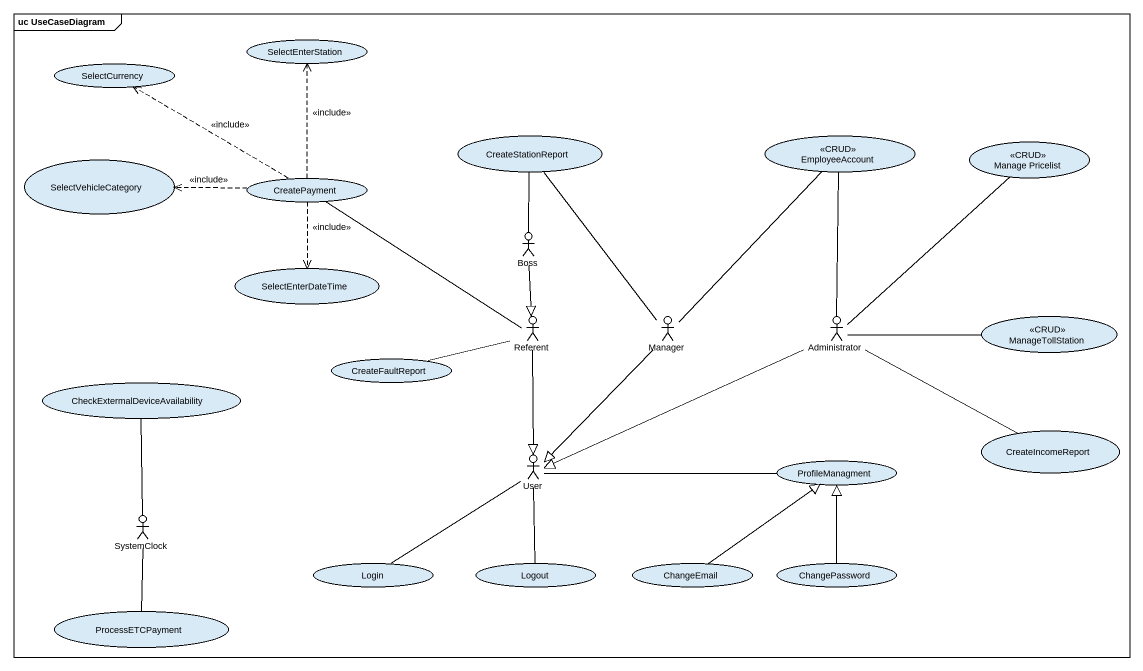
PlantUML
@startuml
mainframe uc UseCaseDiagram
usecase SelectEnterStation
usecase SelectCurrency
usecase SelectVehicleCategory
usecase CreateStationReport
usecase EmployeeAccount <<CRUD>>
usecase "Manage Pricelist" as Manage_Pricelist <<CRUD>>
usecase CreatePayment
actor Boss
usecase SelectEnterDateTime
actor Referent
actor Manager
actor Administrator
usecase ManageTollStation <<CRUD>>
usecase CreateFaultReport
usecase "CheckExtermalDeviceAvailability" as CheckExtermalDeviceAvailabil
usecase CreateIncomeReport
actor User
usecase ProfileManagment
actor SystemClock
usecase Login
usecase Logout
usecase ChangeEmail
usecase ChangePassword
usecase ProcessETCPayment
CreateStationReport -- Boss
CreateStationReport -- Manager
CreatePayment .up.> SelectEnterStation : <<include>>
CreatePayment .left.> SelectCurrency : <<include>>
CreatePayment .left.> SelectVehicleCategory : <<include>>
CreatePayment ..> SelectEnterDateTime : <<include>>
CreatePayment -- Referent
Boss --|> Referent
Referent --|> User
Manager -up- EmployeeAccount
Manager --|> User
Administrator -up- EmployeeAccount
Administrator -up- Manage_Pricelist
Administrator -right- ManageTollStation
Administrator -left-|> User
CreateFaultReport -right- Referent
CreateIncomeReport -left- Administrator
User -right- ProfileManagment
User -- Login
User -- Logout
SystemClock -up- CheckExtermalDeviceAvailabil
SystemClock -- ProcessETCPayment
ChangeEmail -up-|> ProfileManagment
ChangePassword -up-|> ProfileManagment
@enduml
